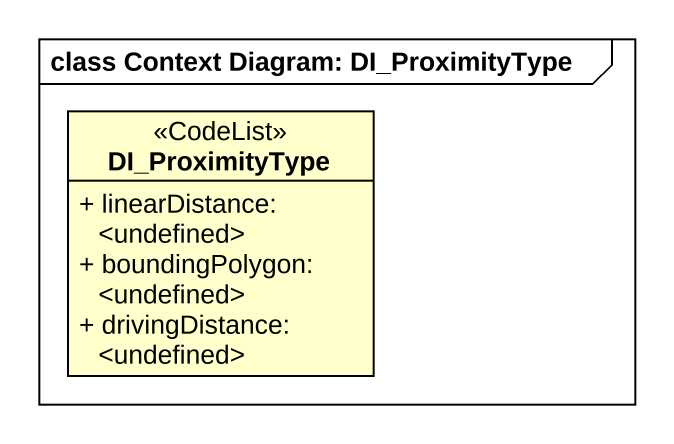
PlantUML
@startuml
mainframe class Context Diagram: DI_ProximityType
hide circle
hide empty members
skinparam classAttributeIconSize 0
class DI_ProximityType <<CodeList>> {
  + linearDistance: <undefined>
  + boundingPolygon: <undefined>
  + drivingDistance: <undefined>
}
@enduml
